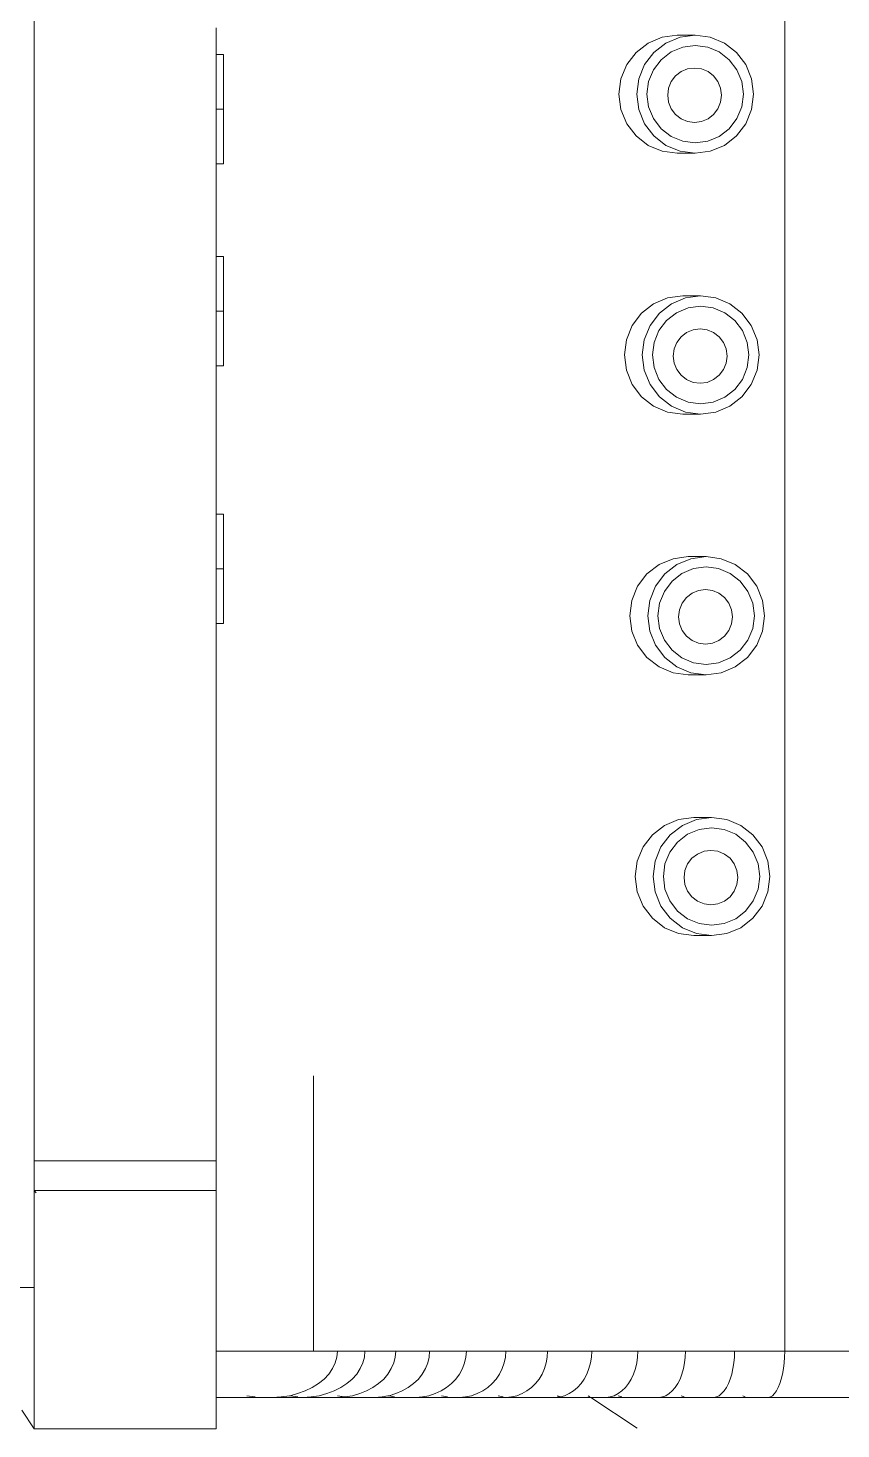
# Model space of a CAD drawing. Header units: millimetres. Extents: x 1448174 to 1599581, y -224422 to -106989.
# Drawn here: x 1467055.6 to 1467173.2, y -127397.4 to -127194.9 of the extents above; entities that cross this region are included whole.
import ezdxf

# ---------------------------------------------------------------- set-up
doc = ezdxf.new("R2010")
doc.units = ezdxf.units.MM
doc.header["$LTSCALE"] = 600
doc.header["$MEASUREMENT"] = 0
doc.layers.add('furniture', color=30, linetype='Continuous', lineweight=9)

msp = doc.modelspace()

# ---------------------------------------------------------------- linework, layer by layer
at = {"layer": 'furniture'}
for p, q in [((1467165.0903, -127386.1827), (1467165.0903, -126941.1498)), ((1467056.5192, -126954.69), (1467056.5192, -127358.6825)), ((1467082.8587, -127198.7345), (1467082.8587, -127194.8876)), ((1467145.3282, -127197.0784), (1467143.5781, -127198.4358)), ((1467147.3661, -127196.2251), (1467145.3282, -127197.0784)), ((1467147.9168, -127197.0784), (1467146.1668, -127198.4358)), ((1467149.5532, -127195.9341), (1467147.3661, -127196.2251)), ((1467149.9548, -127196.2251), (1467147.9168, -127197.0784)), ((1467150.3361, -127197.6637), (1467148.6535, -127198.3683)), ((1467149.5532, -127195.9341), (1467152.1418, -127195.9341)), ((1467152.1418, -127195.9341), (1467149.9548, -127196.2251)), ((1467152.1418, -127197.4234), (1467150.3361, -127197.6637)), ((1467154.3288, -127196.2251), (1467152.1418, -127195.9341)), ((1467153.9475, -127197.6637), (1467152.1418, -127197.4234)), ((1467155.6301, -127198.3683), (1467153.9475, -127197.6637)), ((1467156.3668, -127197.0784), (1467154.3288, -127196.2251)), ((1467158.1168, -127198.4358), (1467156.3668, -127197.0784)), ((1467082.8587, -127198.7345), (1467083.9123, -127198.7345)), ((1467082.8587, -127198.7345), (1467082.8587, -127206.6363)), ((1467083.9123, -127198.7345), (1467083.9123, -127206.6363)), ((1467143.5781, -127198.4358), (1467142.2353, -127200.2049)), ((1467146.1668, -127198.4358), (1467144.8239, -127200.2049)), ((1467147.2086, -127199.489), (1467146.0999, -127200.9496)), ((1467148.6535, -127198.3683), (1467147.2086, -127199.489)), ((1467157.075, -127199.489), (1467155.6301, -127198.3683)), ((1467158.1837, -127200.9496), (1467157.075, -127199.489)), ((1467159.4597, -127200.2049), (1467158.1168, -127198.4358)), ((1467142.2353, -127200.2049), (1467141.3911, -127202.2649)), ((1467144.8239, -127200.2049), (1467143.9798, -127202.2649)), ((1467146.0999, -127200.9496), (1467145.403, -127202.6504)), ((1467150.1094, -127201.2202), (1467149.3026, -127201.846)), ((1467151.0489, -127200.8268), (1467150.1094, -127201.2202)), ((1467152.0572, -127200.6926), (1467151.0489, -127200.8268)), ((1467153.0655, -127200.8268), (1467152.0572, -127200.6926)), ((1467154.005, -127201.2202), (1467153.0655, -127200.8268)), ((1467154.8118, -127201.846), (1467154.005, -127201.2202)), ((1467158.8807, -127202.6504), (1467158.1837, -127200.9496)), ((1467160.3039, -127202.2649), (1467159.4597, -127200.2049)), ((1467141.3911, -127202.2649), (1467141.1032, -127204.4757)), ((1467143.9798, -127202.2649), (1467143.6918, -127204.4757)), ((1467145.403, -127202.6504), (1467145.1652, -127204.4757)), ((1467148.2943, -127203.6113), (1467148.1616, -127204.6305)), ((1467148.6835, -127202.6616), (1467148.2943, -127203.6113)), ((1467149.3026, -127201.846), (1467148.6835, -127202.6616)), ((1467155.4309, -127202.6616), (1467154.8118, -127201.846)), ((1467155.8201, -127203.6113), (1467155.4309, -127202.6616)), ((1467155.9528, -127204.6305), (1467155.8201, -127203.6113)), ((1467159.1184, -127204.4757), (1467158.8807, -127202.6504)), ((1467160.5918, -127204.4757), (1467160.3039, -127202.2649)), ((1467141.1032, -127204.4757), (1467141.3911, -127206.6864)), ((1467143.6918, -127204.4757), (1467143.9798, -127206.6864)), ((1467145.1652, -127204.4757), (1467145.403, -127206.3009)), ((1467148.1616, -127204.6305), (1467148.2943, -127205.6497)), ((1467148.2943, -127205.6497), (1467148.6835, -127206.5994)), ((1467155.4309, -127206.5994), (1467155.8201, -127205.6497)), ((1467155.8201, -127205.6497), (1467155.9528, -127204.6305)), ((1467158.8807, -127206.3009), (1467159.1184, -127204.4757)), ((1467160.3039, -127206.6864), (1467160.5918, -127204.4757)), ((1467082.8587, -127206.6363), (1467083.9123, -127206.6363)), ((1467082.8587, -127206.6363), (1467082.8587, -127214.5382)), ((1467083.9123, -127206.6363), (1467083.9123, -127214.5382)), ((1467141.3911, -127206.6864), (1467142.2353, -127208.7465)), ((1467143.9798, -127206.6864), (1467144.8239, -127208.7465)), ((1467145.403, -127206.3009), (1467146.0999, -127208.0018)), ((1467148.6835, -127206.5994), (1467149.3026, -127207.415)), ((1467149.3026, -127207.415), (1467150.1094, -127208.0408)), ((1467154.005, -127208.0408), (1467154.8118, -127207.415)), ((1467154.8118, -127207.415), (1467155.4309, -127206.5994)), ((1467158.1837, -127208.0018), (1467158.8807, -127206.3009)), ((1467159.4597, -127208.7465), (1467160.3039, -127206.6864)), ((1467142.2353, -127208.7465), (1467143.5781, -127210.5155)), ((1467144.8239, -127208.7465), (1467146.1668, -127210.5155)), ((1467146.0999, -127208.0018), (1467147.2086, -127209.4623)), ((1467147.2086, -127209.4623), (1467148.6535, -127210.5831)), ((1467150.1094, -127208.0408), (1467151.0489, -127208.4342)), ((1467151.0489, -127208.4342), (1467152.0572, -127208.5684)), ((1467152.0572, -127208.5684), (1467153.0655, -127208.4342)), ((1467153.0655, -127208.4342), (1467154.005, -127208.0408)), ((1467155.6301, -127210.5831), (1467157.075, -127209.4623)), ((1467157.075, -127209.4623), (1467158.1837, -127208.0018)), ((1467158.1168, -127210.5155), (1467159.4597, -127208.7465)), ((1467143.5781, -127210.5155), (1467145.3282, -127211.8729)), ((1467145.3282, -127211.8729), (1467147.3661, -127212.7262)), ((1467146.1668, -127210.5155), (1467147.9168, -127211.8729)), ((1467147.9168, -127211.8729), (1467149.9548, -127212.7262)), ((1467148.6535, -127210.5831), (1467150.3361, -127211.2876)), ((1467150.3361, -127211.2876), (1467152.1418, -127211.5279)), ((1467152.1418, -127211.5279), (1467153.9475, -127211.2876)), ((1467153.9475, -127211.2876), (1467155.6301, -127210.5831)), ((1467154.3288, -127212.7262), (1467156.3668, -127211.8729)), ((1467156.3668, -127211.8729), (1467158.1168, -127210.5155)), ((1467147.3661, -127212.7262), (1467149.5532, -127213.0173)), ((1467149.5532, -127213.0173), (1467152.1418, -127213.0173)), ((1467149.9548, -127212.7262), (1467152.1418, -127213.0173)), ((1467152.1418, -127213.0173), (1467154.3288, -127212.7262)), ((1467082.8587, -127214.5382), (1467083.9123, -127214.5382)), ((1467082.8587, -127227.9555), (1467082.8587, -127214.5382)), ((1467082.8587, -127227.9555), (1467083.9123, -127227.9555)), ((1467082.8587, -127227.9555), (1467082.8587, -127235.8574)), ((1467083.9123, -127235.8574), (1467083.9123, -127227.9555)), ((1467148.155, -127233.9251), (1467146.1171, -127234.7784)), ((1467150.3421, -127233.6341), (1467148.155, -127233.9251)), ((1467150.7437, -127233.9251), (1467148.7057, -127234.7784)), ((1467150.3421, -127233.6341), (1467152.9307, -127233.6341)), ((1467152.9307, -127233.6341), (1467150.7437, -127233.9251)), ((1467155.1177, -127233.9251), (1467152.9307, -127233.6341)), ((1467157.1557, -127234.7784), (1467155.1177, -127233.9251)), ((1467082.8587, -127235.8574), (1467083.9123, -127235.8574)), ((1467082.8587, -127243.7593), (1467082.8587, -127235.8574)), ((1467083.9123, -127243.7593), (1467083.9123, -127235.8574)), ((1467144.367, -127236.1358), (1467143.0242, -127237.9049)), ((1467146.1171, -127234.7784), (1467144.367, -127236.1358)), ((1467146.9557, -127236.1358), (1467145.6128, -127237.9049)), ((1467148.7057, -127234.7784), (1467146.9557, -127236.1358)), ((1467149.4424, -127236.0683), (1467147.9975, -127237.189)), ((1467151.125, -127235.3637), (1467149.4424, -127236.0683)), ((1467152.9307, -127235.1234), (1467151.125, -127235.3637)), ((1467154.7364, -127235.3637), (1467152.9307, -127235.1234)), ((1467156.419, -127236.0683), (1467154.7364, -127235.3637)), ((1467157.8639, -127237.189), (1467156.419, -127236.0683)), ((1467158.9058, -127236.1358), (1467157.1557, -127234.7784)), ((1467160.2486, -127237.9049), (1467158.9058, -127236.1358)), ((1467143.0242, -127237.9049), (1467142.18, -127239.9649)), ((1467145.6128, -127237.9049), (1467144.7687, -127239.9649)), ((1467147.9975, -127237.189), (1467146.8888, -127238.6495)), ((1467158.9726, -127238.6495), (1467157.8639, -127237.189)), ((1467161.0928, -127239.9649), (1467160.2486, -127237.9049)), ((1467142.18, -127239.9649), (1467141.8921, -127242.1757)), ((1467144.7687, -127239.9649), (1467144.4807, -127242.1757)), ((1467146.8888, -127238.6495), (1467146.1919, -127240.3504)), ((1467150.0915, -127239.546), (1467149.4724, -127240.3616)), ((1467150.8983, -127238.9202), (1467150.0915, -127239.546)), ((1467151.8378, -127238.5268), (1467150.8983, -127238.9202)), ((1467152.8461, -127238.3926), (1467151.8378, -127238.5268)), ((1467153.8544, -127238.5268), (1467152.8461, -127238.3926)), ((1467154.7939, -127238.9202), (1467153.8544, -127238.5268)), ((1467155.6007, -127239.546), (1467154.7939, -127238.9202)), ((1467156.2198, -127240.3616), (1467155.6007, -127239.546)), ((1467159.6696, -127240.3504), (1467158.9726, -127238.6495)), ((1467161.3807, -127242.1757), (1467161.0928, -127239.9649)), ((1467141.8921, -127242.1757), (1467142.18, -127244.3864)), ((1467144.4807, -127242.1757), (1467144.7687, -127244.3864)), ((1467146.1919, -127240.3504), (1467145.9541, -127242.1757)), ((1467145.9541, -127242.1757), (1467146.1919, -127244.0009)), ((1467149.0832, -127241.3113), (1467148.9505, -127242.3305)), ((1467149.4724, -127240.3616), (1467149.0832, -127241.3113)), ((1467156.609, -127241.3113), (1467156.2198, -127240.3616)), ((1467156.7417, -127242.3305), (1467156.609, -127241.3113)), ((1467159.9073, -127242.1757), (1467159.6696, -127240.3504)), ((1467159.6696, -127244.0009), (1467159.9073, -127242.1757)), ((1467161.0928, -127244.3864), (1467161.3807, -127242.1757)), ((1467082.8587, -127243.7593), (1467083.9123, -127243.7593)), ((1467082.8587, -127265.1727), (1467082.8587, -127243.7593)), ((1467146.1919, -127244.0009), (1467146.8888, -127245.7018)), ((1467148.9505, -127242.3305), (1467149.0832, -127243.3497)), ((1467149.0832, -127243.3497), (1467149.4724, -127244.2994)), ((1467149.4724, -127244.2994), (1467150.0915, -127245.115)), ((1467155.6007, -127245.115), (1467156.2198, -127244.2994)), ((1467156.2198, -127244.2994), (1467156.609, -127243.3497)), ((1467156.609, -127243.3497), (1467156.7417, -127242.3305)), ((1467158.9726, -127245.7018), (1467159.6696, -127244.0009)), ((1467142.18, -127244.3864), (1467143.0242, -127246.4465)), ((1467144.7687, -127244.3864), (1467145.6128, -127246.4465)), ((1467146.8888, -127245.7018), (1467147.9975, -127247.1623)), ((1467150.0915, -127245.115), (1467150.8983, -127245.7408)), ((1467150.8983, -127245.7408), (1467151.8378, -127246.1342)), ((1467151.8378, -127246.1342), (1467152.8461, -127246.2684)), ((1467152.8461, -127246.2684), (1467153.8544, -127246.1342)), ((1467153.8544, -127246.1342), (1467154.7939, -127245.7408)), ((1467154.7939, -127245.7408), (1467155.6007, -127245.115)), ((1467157.8639, -127247.1623), (1467158.9726, -127245.7018)), ((1467160.2486, -127246.4465), (1467161.0928, -127244.3864)), ((1467143.0242, -127246.4465), (1467144.367, -127248.2155)), ((1467144.367, -127248.2155), (1467146.1171, -127249.5729)), ((1467145.6128, -127246.4465), (1467146.9557, -127248.2155)), ((1467146.9557, -127248.2155), (1467148.7057, -127249.5729)), ((1467147.9975, -127247.1623), (1467149.4424, -127248.2831)), ((1467149.4424, -127248.2831), (1467151.125, -127248.9876)), ((1467154.7364, -127248.9876), (1467156.419, -127248.2831)), ((1467156.419, -127248.2831), (1467157.8639, -127247.1623)), ((1467157.1557, -127249.5729), (1467158.9058, -127248.2155)), ((1467158.9058, -127248.2155), (1467160.2486, -127246.4465)), ((1467146.1171, -127249.5729), (1467148.155, -127250.4262)), ((1467148.7057, -127249.5729), (1467150.7437, -127250.4262)), ((1467151.125, -127248.9876), (1467152.9307, -127249.2279)), ((1467152.9307, -127249.2279), (1467154.7364, -127248.9876)), ((1467155.1177, -127250.4262), (1467157.1557, -127249.5729)), ((1467148.155, -127250.4262), (1467150.3421, -127250.7173)), ((1467150.3421, -127250.7173), (1467152.9307, -127250.7173)), ((1467150.7437, -127250.4262), (1467152.9307, -127250.7173)), ((1467152.9307, -127250.7173), (1467155.1177, -127250.4262)), ((1467082.8587, -127265.1727), (1467083.9123, -127265.1727)), ((1467082.8587, -127265.1727), (1467082.8587, -127273.0745)), ((1467083.9123, -127273.0745), (1467083.9123, -127265.1727)), ((1467146.906, -127272.4784), (1467145.1559, -127273.8358)), ((1467148.944, -127271.6251), (1467146.906, -127272.4784)), ((1467149.4946, -127272.4784), (1467147.7446, -127273.8358)), ((1467151.131, -127271.334), (1467148.944, -127271.6251)), ((1467151.5326, -127271.6251), (1467149.4946, -127272.4784)), ((1467151.131, -127271.334), (1467153.7196, -127271.334)), ((1467153.7196, -127271.334), (1467151.5326, -127271.6251)), ((1467155.9066, -127271.6251), (1467153.7196, -127271.334)), ((1467157.9446, -127272.4784), (1467155.9066, -127271.6251)), ((1467159.6947, -127273.8358), (1467157.9446, -127272.4784)), ((1467082.8587, -127273.0745), (1467083.9123, -127273.0745)), ((1467082.8587, -127280.9764), (1467082.8587, -127273.0745)), ((1467083.9123, -127280.9764), (1467083.9123, -127273.0745)), ((1467145.1559, -127273.8358), (1467143.8131, -127275.6049)), ((1467147.7446, -127273.8358), (1467146.4017, -127275.6049)), ((1467150.2313, -127273.7683), (1467148.7864, -127274.889)), ((1467151.914, -127273.0637), (1467150.2313, -127273.7683)), ((1467153.7196, -127272.8234), (1467151.914, -127273.0637)), ((1467155.5253, -127273.0637), (1467153.7196, -127272.8234)), ((1467157.2079, -127273.7683), (1467155.5253, -127273.0637)), ((1467158.6528, -127274.889), (1467157.2079, -127273.7683)), ((1467161.0375, -127275.6049), (1467159.6947, -127273.8358)), ((1467143.8131, -127275.6049), (1467142.9689, -127277.6649)), ((1467146.4017, -127275.6049), (1467145.5576, -127277.6649)), ((1467147.6777, -127276.3495), (1467146.9808, -127278.0504)), ((1467148.7864, -127274.889), (1467147.6777, -127276.3495)), ((1467151.6872, -127276.6202), (1467150.8804, -127277.246)), ((1467152.6268, -127276.2268), (1467151.6872, -127276.6202)), ((1467153.635, -127276.0926), (1467152.6268, -127276.2268)), ((1467154.6433, -127276.2268), (1467153.635, -127276.0926)), ((1467155.5828, -127276.6202), (1467154.6433, -127276.2268)), ((1467156.3896, -127277.246), (1467155.5828, -127276.6202)), ((1467159.7615, -127276.3495), (1467158.6528, -127274.889)), ((1467160.4585, -127278.0504), (1467159.7615, -127276.3495)), ((1467161.8817, -127277.6649), (1467161.0375, -127275.6049)), ((1467142.9689, -127277.6649), (1467142.681, -127279.8757)), ((1467145.5576, -127277.6649), (1467145.2696, -127279.8757)), ((1467146.9808, -127278.0504), (1467146.7431, -127279.8757)), ((1467150.2613, -127278.0616), (1467149.8721, -127279.0113)), ((1467150.8804, -127277.246), (1467150.2613, -127278.0616)), ((1467157.0087, -127278.0616), (1467156.3896, -127277.246)), ((1467157.3979, -127279.0113), (1467157.0087, -127278.0616)), ((1467160.6962, -127279.8757), (1467160.4585, -127278.0504)), ((1467162.1696, -127279.8757), (1467161.8817, -127277.6649)), ((1467142.681, -127279.8757), (1467142.9689, -127282.0864)), ((1467145.2696, -127279.8757), (1467145.5576, -127282.0864)), ((1467146.7431, -127279.8757), (1467146.9808, -127281.7009)), ((1467149.8721, -127279.0113), (1467149.7394, -127280.0305)), ((1467149.7394, -127280.0305), (1467149.8721, -127281.0497)), ((1467157.5306, -127280.0305), (1467157.3979, -127279.0113)), ((1467157.3979, -127281.0497), (1467157.5306, -127280.0305)), ((1467160.4585, -127281.7009), (1467160.6962, -127279.8757)), ((1467161.8817, -127282.0864), (1467162.1696, -127279.8757)), ((1467082.8587, -127280.9764), (1467083.9123, -127280.9764)), ((1467082.8587, -127346.3894), (1467082.8587, -127280.9764)), ((1467142.9689, -127282.0864), (1467143.8131, -127284.1465)), ((1467145.5576, -127282.0864), (1467146.4017, -127284.1465)), ((1467146.9808, -127281.7009), (1467147.6777, -127283.4018)), ((1467149.8721, -127281.0497), (1467150.2613, -127281.9994)), ((1467150.2613, -127281.9994), (1467150.8804, -127282.815)), ((1467156.3896, -127282.815), (1467157.0087, -127281.9994)), ((1467157.0087, -127281.9994), (1467157.3979, -127281.0497)), ((1467159.7615, -127283.4018), (1467160.4585, -127281.7009)), ((1467161.0375, -127284.1465), (1467161.8817, -127282.0864)), ((1467143.8131, -127284.1465), (1467145.1559, -127285.9155)), ((1467146.4017, -127284.1465), (1467147.7446, -127285.9155)), ((1467147.6777, -127283.4018), (1467148.7864, -127284.8623)), ((1467150.8804, -127282.815), (1467151.6872, -127283.4408)), ((1467151.6872, -127283.4408), (1467152.6268, -127283.8342)), ((1467152.6268, -127283.8342), (1467153.635, -127283.9684)), ((1467153.635, -127283.9684), (1467154.6433, -127283.8342)), ((1467154.6433, -127283.8342), (1467155.5828, -127283.4408)), ((1467155.5828, -127283.4408), (1467156.3896, -127282.815)), ((1467158.6528, -127284.8623), (1467159.7615, -127283.4018)), ((1467159.6947, -127285.9155), (1467161.0375, -127284.1465)), ((1467145.1559, -127285.9155), (1467146.906, -127287.2729)), ((1467147.7446, -127285.9155), (1467149.4946, -127287.2729)), ((1467148.7864, -127284.8623), (1467150.2313, -127285.9831)), ((1467150.2313, -127285.9831), (1467151.914, -127286.6876)), ((1467151.914, -127286.6876), (1467153.7196, -127286.9279)), ((1467153.7196, -127286.9279), (1467155.5253, -127286.6876)), ((1467155.5253, -127286.6876), (1467157.2079, -127285.9831)), ((1467157.2079, -127285.9831), (1467158.6528, -127284.8623)), ((1467157.9446, -127287.2729), (1467159.6947, -127285.9155)), ((1467146.906, -127287.2729), (1467148.944, -127288.1262)), ((1467148.944, -127288.1262), (1467151.131, -127288.4173)), ((1467149.4946, -127287.2729), (1467151.5326, -127288.1262)), ((1467151.131, -127288.4173), (1467153.7196, -127288.4173)), ((1467151.5326, -127288.1262), (1467153.7196, -127288.4173)), ((1467153.7196, -127288.4173), (1467155.9066, -127288.1262)), ((1467155.9066, -127288.1262), (1467157.9446, -127287.2729)), ((1467151.9199, -127309.034), (1467149.7329, -127309.3251)), ((1467151.9199, -127309.034), (1467154.5085, -127309.034)), ((1467154.5085, -127309.034), (1467152.3215, -127309.3251)), ((1467156.6956, -127309.3251), (1467154.5085, -127309.034)), ((1467147.6949, -127310.1784), (1467145.9448, -127311.5358)), ((1467149.7329, -127309.3251), (1467147.6949, -127310.1784)), ((1467150.2835, -127310.1784), (1467148.5335, -127311.5358)), ((1467152.3215, -127309.3251), (1467150.2835, -127310.1784)), ((1467152.7029, -127310.7637), (1467151.0202, -127311.4682)), ((1467154.5085, -127310.5234), (1467152.7029, -127310.7637)), ((1467156.3142, -127310.7637), (1467154.5085, -127310.5234)), ((1467157.9968, -127311.4682), (1467156.3142, -127310.7637)), ((1467158.7335, -127310.1784), (1467156.6956, -127309.3251)), ((1467160.4836, -127311.5358), (1467158.7335, -127310.1784)), ((1467145.9448, -127311.5358), (1467144.602, -127313.3049)), ((1467148.5335, -127311.5358), (1467147.1906, -127313.3049)), ((1467149.5754, -127312.589), (1467148.4666, -127314.0495)), ((1467151.0202, -127311.4682), (1467149.5754, -127312.589)), ((1467159.4417, -127312.589), (1467157.9968, -127311.4682)), ((1467160.5504, -127314.0495), (1467159.4417, -127312.589)), ((1467161.8264, -127313.3049), (1467160.4836, -127311.5358)), ((1467144.602, -127313.3049), (1467143.7578, -127315.3649)), ((1467147.1906, -127313.3049), (1467146.3465, -127315.3649)), ((1467148.4666, -127314.0495), (1467147.7697, -127315.7504)), ((1467151.6693, -127314.946), (1467151.0502, -127315.7616)), ((1467152.4761, -127314.3202), (1467151.6693, -127314.946)), ((1467153.4157, -127313.9268), (1467152.4761, -127314.3202)), ((1467154.4239, -127313.7926), (1467153.4157, -127313.9268)), ((1467155.4322, -127313.9268), (1467154.4239, -127313.7926)), ((1467156.3717, -127314.3202), (1467155.4322, -127313.9268)), ((1467157.1785, -127314.946), (1467156.3717, -127314.3202)), ((1467157.7976, -127315.7616), (1467157.1785, -127314.946)), ((1467161.2474, -127315.7504), (1467160.5504, -127314.0495)), ((1467162.6706, -127315.3649), (1467161.8264, -127313.3049)), ((1467143.7578, -127315.3649), (1467143.4699, -127317.5757)), ((1467146.3465, -127315.3649), (1467146.0586, -127317.5757)), ((1467147.7697, -127315.7504), (1467147.532, -127317.5757)), ((1467150.661, -127316.7113), (1467150.5283, -127317.7305)), ((1467151.0502, -127315.7616), (1467150.661, -127316.7113)), ((1467158.1868, -127316.7113), (1467157.7976, -127315.7616)), ((1467158.3195, -127317.7305), (1467158.1868, -127316.7113)), ((1467161.4851, -127317.5757), (1467161.2474, -127315.7504)), ((1467162.9585, -127317.5757), (1467162.6706, -127315.3649)), ((1467143.4699, -127317.5757), (1467143.7578, -127319.7864)), ((1467146.0586, -127317.5757), (1467146.3465, -127319.7864)), ((1467147.532, -127317.5757), (1467147.7697, -127319.4009)), ((1467150.5283, -127317.7305), (1467150.661, -127318.7497)), ((1467150.661, -127318.7497), (1467151.0502, -127319.6994)), ((1467157.7976, -127319.6994), (1467158.1868, -127318.7497)), ((1467158.1868, -127318.7497), (1467158.3195, -127317.7305)), ((1467161.2474, -127319.4009), (1467161.4851, -127317.5757)), ((1467162.6706, -127319.7864), (1467162.9585, -127317.5757)), ((1467143.7578, -127319.7864), (1467144.602, -127321.8465)), ((1467146.3465, -127319.7864), (1467147.1906, -127321.8465)), ((1467147.7697, -127319.4009), (1467148.4666, -127321.1018)), ((1467148.4666, -127321.1018), (1467149.5754, -127322.5623)), ((1467151.0502, -127319.6994), (1467151.6693, -127320.515)), ((1467151.6693, -127320.515), (1467152.4761, -127321.1408)), ((1467152.4761, -127321.1408), (1467153.4157, -127321.5342)), ((1467155.4322, -127321.5342), (1467156.3717, -127321.1408)), ((1467156.3717, -127321.1408), (1467157.1785, -127320.515)), ((1467157.1785, -127320.515), (1467157.7976, -127319.6994)), ((1467159.4417, -127322.5623), (1467160.5504, -127321.1018)), ((1467160.5504, -127321.1018), (1467161.2474, -127319.4009)), ((1467161.8264, -127321.8465), (1467162.6706, -127319.7864)), ((1467144.602, -127321.8465), (1467145.9448, -127323.6155)), ((1467147.1906, -127321.8465), (1467148.5335, -127323.6155)), ((1467149.5754, -127322.5623), (1467151.0202, -127323.6831)), ((1467153.4157, -127321.5342), (1467154.4239, -127321.6684)), ((1467154.4239, -127321.6684), (1467155.4322, -127321.5342)), ((1467157.9968, -127323.6831), (1467159.4417, -127322.5623)), ((1467160.4836, -127323.6155), (1467161.8264, -127321.8465)), ((1467145.9448, -127323.6155), (1467147.6949, -127324.9729)), ((1467147.6949, -127324.9729), (1467149.7329, -127325.8262)), ((1467148.5335, -127323.6155), (1467150.2835, -127324.9729)), ((1467150.2835, -127324.9729), (1467152.3215, -127325.8262)), ((1467151.0202, -127323.6831), (1467152.7029, -127324.3876)), ((1467152.7029, -127324.3876), (1467154.5085, -127324.6279)), ((1467154.5085, -127324.6279), (1467156.3142, -127324.3876)), ((1467156.3142, -127324.3876), (1467157.9968, -127323.6831)), ((1467156.6956, -127325.8262), (1467158.7335, -127324.9729)), ((1467158.7335, -127324.9729), (1467160.4836, -127323.6155)), ((1467149.7329, -127325.8262), (1467151.9199, -127326.1173)), ((1467151.9199, -127326.1173), (1467154.5085, -127326.1173)), ((1467152.3215, -127325.8262), (1467154.5085, -127326.1173)), ((1467154.5085, -127326.1173), (1467156.6956, -127325.8262)), ((1467082.8587, -127346.3894), (1467082.8587, -127358.6825)), ((1467096.8994, -127386.1827), (1467096.8994, -127346.3997)), ((1467082.8587, -127358.6825), (1467056.5192, -127358.6825)), ((1467056.5192, -127358.6825), (1467056.5192, -127376.9806)), ((1467082.8587, -127386.1827), (1467082.8587, -127358.6825)), ((1467082.8587, -127362.9583), (1467056.5192, -127362.9583)), ((1467056.5192, -127362.9583), (1467056.7786, -127363.2979)), ((1467028.1221, -127376.9806), (1467056.5192, -127376.9806)), ((1467056.5192, -127376.9806), (1467056.5192, -127397.4424)), ((1467082.8587, -127392.8812), (1467082.8587, -127386.1827)), ((1467082.8587, -127386.1827), (1467096.8994, -127386.1827)), ((1467096.8994, -127386.1827), (1467100.384, -127386.1827)), ((1467099.6722, -127388.7181), (1467100.0654, -127387.8969)), ((1467100.0654, -127387.8969), (1467100.304, -127387.047)), ((1467100.304, -127387.047), (1467100.384, -127386.1827)), ((1467100.384, -127386.1827), (1467104.3645, -127386.1827)), ((1467103.6861, -127388.7181), (1467104.0609, -127387.8969)), ((1467104.0609, -127387.8969), (1467104.2883, -127387.047)), ((1467104.2883, -127387.047), (1467104.3645, -127386.1827)), ((1467104.3645, -127386.1827), (1467108.8177, -127386.1827)), ((1467108.1767, -127388.7181), (1467108.5308, -127387.8969)), ((1467108.5308, -127387.8969), (1467108.7457, -127387.047)), ((1467108.7457, -127387.047), (1467108.8177, -127386.1827)), ((1467108.8177, -127386.1827), (1467113.7175, -127386.1827)), ((1467113.1177, -127388.7181), (1467113.4491, -127387.8969)), ((1467113.4491, -127387.8969), (1467113.6501, -127387.047)), ((1467113.6501, -127387.047), (1467113.7175, -127386.1827)), ((1467113.7175, -127386.1827), (1467119.0353, -127386.1827)), ((1467118.4801, -127388.7181), (1467118.7869, -127387.8969)), ((1467118.7869, -127387.8969), (1467118.973, -127387.047)), ((1467118.973, -127387.047), (1467119.0353, -127386.1827)), ((1467119.0353, -127386.1827), (1467124.74, -127386.1827)), ((1467124.2327, -127388.7181), (1467124.5129, -127387.8969)), ((1467124.5129, -127387.8969), (1467124.683, -127387.047)), ((1467124.683, -127387.047), (1467124.74, -127386.1827)), ((1467124.74, -127386.1827), (1467130.7981, -127386.1827)), ((1467130.3417, -127388.7181), (1467130.5939, -127387.8969)), ((1467130.5939, -127387.8969), (1467130.7469, -127387.047)), ((1467130.7469, -127387.047), (1467130.7981, -127386.1827)), ((1467130.7981, -127386.1827), (1467137.1743, -127386.1827)), ((1467136.7714, -127388.7181), (1467136.994, -127387.8969)), ((1467136.994, -127387.8969), (1467137.1291, -127387.047)), ((1467137.1291, -127387.047), (1467137.1743, -127386.1827)), ((1467137.1743, -127386.1827), (1467143.8313, -127386.1827)), ((1467143.4842, -127388.7181), (1467143.6759, -127387.8969)), ((1467143.6759, -127387.8969), (1467143.7923, -127387.047)), ((1467143.7923, -127387.047), (1467143.8313, -127386.1827)), ((1467143.8313, -127386.1827), (1467150.73, -127386.1827)), ((1467150.4409, -127388.7181), (1467150.6006, -127387.8969)), ((1467150.6006, -127387.8969), (1467150.6975, -127387.047)), ((1467150.6975, -127387.047), (1467150.73, -127386.1827)), ((1467150.73, -127386.1827), (1467157.8302, -127386.1827)), ((1467157.6007, -127388.7181), (1467157.7275, -127387.8969)), ((1467157.7275, -127387.8969), (1467157.8044, -127387.047)), ((1467157.8044, -127387.047), (1467157.8302, -127386.1827)), ((1467157.8302, -127386.1827), (1467165.0903, -127386.1827)), ((1467164.9102, -127388.7181), (1467165.0097, -127387.8969)), ((1467165.0097, -127387.8969), (1467165.07, -127387.047)), ((1467165.07, -127387.047), (1467165.0903, -127386.1827)), ((1467165.0903, -127386.1827), (1467324.0553, -127386.1827)), ((1467098.4506, -127390.2204), (1467099.1309, -127389.4969)), ((1467099.1309, -127389.4969), (1467099.6722, -127388.7181)), ((1467102.5219, -127390.2204), (1467103.1703, -127389.4969)), ((1467103.1703, -127389.4969), (1467103.6861, -127388.7181)), ((1467107.0767, -127390.2204), (1467107.6893, -127389.4969)), ((1467107.6893, -127389.4969), (1467108.1767, -127388.7181)), ((1467112.0883, -127390.2204), (1467112.6616, -127389.4969)), ((1467112.6616, -127389.4969), (1467113.1177, -127388.7181)), ((1467117.5273, -127390.2204), (1467118.0579, -127389.4969)), ((1467118.0579, -127389.4969), (1467118.4801, -127388.7181)), ((1467123.3621, -127390.2204), (1467123.8469, -127389.4969)), ((1467123.8469, -127389.4969), (1467124.2327, -127388.7181)), ((1467129.5584, -127390.2204), (1467129.9946, -127389.4969)), ((1467129.9946, -127389.4969), (1467130.3417, -127388.7181)), ((1467136.0799, -127390.2204), (1467136.465, -127389.4969)), ((1467136.465, -127389.4969), (1467136.7714, -127388.7181)), ((1467142.8887, -127390.2204), (1467143.2203, -127389.4969)), ((1467143.2203, -127389.4969), (1467143.4842, -127388.7181)), ((1467149.9447, -127390.2204), (1467150.221, -127389.4969)), ((1467150.221, -127389.4969), (1467150.4409, -127388.7181)), ((1467157.2068, -127390.2204), (1467157.4262, -127389.4969)), ((1467157.4262, -127389.4969), (1467157.6007, -127388.7181)), ((1467164.6011, -127390.2204), (1467164.7732, -127389.4969)), ((1467164.7732, -127389.4969), (1467164.9102, -127388.7181)), ((1467094.5974, -127392.3364), (1467095.6999, -127391.9433)), ((1467095.6999, -127391.9433), (1467096.7206, -127391.4538)), ((1467096.7206, -127391.4538), (1467097.6427, -127390.8763)), ((1467097.6427, -127390.8763), (1467098.4506, -127390.2204)), ((1467098.8496, -127392.3364), (1467099.9003, -127391.9433)), ((1467099.9003, -127391.9433), (1467100.8732, -127391.4538)), ((1467100.8732, -127391.4538), (1467101.7519, -127390.8763)), ((1467101.7519, -127390.8763), (1467102.5219, -127390.2204)), ((1467103.6068, -127392.3364), (1467104.5996, -127391.9433)), ((1467104.5996, -127391.9433), (1467105.5188, -127391.4538)), ((1467105.5188, -127391.4538), (1467106.3491, -127390.8763)), ((1467106.3491, -127390.8763), (1467107.0767, -127390.2204)), ((1467108.841, -127392.3364), (1467109.7701, -127391.9433)), ((1467109.7701, -127391.9433), (1467110.6303, -127391.4538)), ((1467110.6303, -127391.4538), (1467111.4074, -127390.8763)), ((1467111.4074, -127390.8763), (1467112.0883, -127390.2204)), ((1467114.5218, -127392.3364), (1467115.3817, -127391.9433)), ((1467115.3817, -127391.9433), (1467116.1779, -127391.4538)), ((1467116.1779, -127391.4538), (1467116.8971, -127390.8763)), ((1467116.8971, -127390.8763), (1467117.5273, -127390.2204)), ((1467120.6158, -127392.3364), (1467121.4015, -127391.9433)), ((1467121.4015, -127391.9433), (1467122.1291, -127391.4538)), ((1467122.1291, -127391.4538), (1467122.7862, -127390.8763)), ((1467122.7862, -127390.8763), (1467123.3621, -127390.2204)), ((1467127.0874, -127392.3364), (1467127.7944, -127391.9433)), ((1467127.7944, -127391.9433), (1467128.449, -127391.4538)), ((1467128.449, -127391.4538), (1467129.0403, -127390.8763)), ((1467129.0403, -127390.8763), (1467129.5584, -127390.2204)), ((1467133.8988, -127392.3364), (1467134.5228, -127391.9433)), ((1467134.5228, -127391.9433), (1467135.1007, -127391.4538)), ((1467135.1007, -127391.4538), (1467135.6226, -127390.8763)), ((1467135.6226, -127390.8763), (1467136.0799, -127390.2204)), ((1467141.0101, -127392.3364), (1467141.5476, -127391.9433)), ((1467141.5476, -127391.9433), (1467142.0452, -127391.4538)), ((1467142.0452, -127391.4538), (1467142.4948, -127390.8763)), ((1467142.4948, -127390.8763), (1467142.8887, -127390.2204)), ((1467148.3797, -127392.3364), (1467148.8274, -127391.9433)), ((1467148.8274, -127391.9433), (1467149.2421, -127391.4538)), ((1467149.2421, -127391.4538), (1467149.6166, -127390.8763)), ((1467149.6166, -127390.8763), (1467149.9447, -127390.2204)), ((1467155.9644, -127392.3364), (1467156.3199, -127391.9433)), ((1467156.3199, -127391.9433), (1467156.649, -127391.4538)), ((1467156.649, -127391.4538), (1467156.9463, -127390.8763)), ((1467156.9463, -127390.8763), (1467157.2068, -127390.2204)), ((1467163.6261, -127392.3364), (1467163.9051, -127391.9433)), ((1467163.9051, -127391.9433), (1467164.1634, -127391.4538)), ((1467164.1634, -127391.4538), (1467164.3967, -127390.8763)), ((1467164.3967, -127390.8763), (1467164.6011, -127390.2204)), ((1467082.8587, -127397.4424), (1467082.8587, -127392.8812)), ((1467082.8587, -127392.8812), (1467090.9893, -127392.8812)), ((1467087.2754, -127392.6267), (1467088.4643, -127392.8106)), ((1467090.9893, -127392.8812), (1467092.2223, -127392.8093)), ((1467095.4109, -127392.8812), (1467090.9893, -127392.8812)), ((1467092.2223, -127392.8093), (1467093.4317, -127392.6267)), ((1467093.4317, -127392.6267), (1467093.5577, -127392.6267)), ((1467093.5577, -127392.6267), (1467094.5974, -127392.3364)), ((1467093.5577, -127392.6267), (1467094.6629, -127392.8093)), ((1467095.4109, -127392.8812), (1467096.586, -127392.8093)), ((1467100.3576, -127392.8812), (1467095.4109, -127392.8812)), ((1467096.586, -127392.8093), (1467097.7387, -127392.6267)), ((1467097.7387, -127392.6267), (1467098.8496, -127392.3364)), ((1467100.3576, -127392.8812), (1467101.3989, -127392.8093)), ((1467105.8003, -127392.8812), (1467100.3576, -127392.8812)), ((1467100.376, -127392.6267), (1467101.3989, -127392.8093)), ((1467101.3989, -127392.8093), (1467101.4679, -127392.8093)), ((1467101.4679, -127392.8093), (1467102.557, -127392.6267)), ((1467102.557, -127392.6267), (1467103.6068, -127392.3364)), ((1467105.8003, -127392.8812), (1467106.8394, -127392.8093)), ((1467111.7074, -127392.8812), (1467105.8003, -127392.8812)), ((1467106.8394, -127392.8093), (1467107.6903, -127392.6267)), ((1467107.6903, -127392.6267), (1467107.7708, -127392.6425)), ((1467107.7708, -127392.6425), (1467107.8587, -127392.6267)), ((1467107.8587, -127392.6267), (1467108.841, -127392.3364)), ((1467107.8587, -127392.6267), (1467108.6249, -127392.8093)), ((1467111.7074, -127392.8812), (1467112.6692, -127392.8093)), ((1467118.0442, -127392.8812), (1467111.7074, -127392.8812)), ((1467112.6692, -127392.8093), (1467113.6125, -127392.6267)), ((1467113.6125, -127392.6267), (1467114.5218, -127392.3364)), ((1467115.4577, -127392.6267), (1467116.2987, -127392.8093)), ((1467118.0442, -127392.8812), (1467118.923, -127392.8093)), ((1467124.7736, -127392.8812), (1467118.0442, -127392.8812)), ((1467118.923, -127392.8093), (1467119.785, -127392.6267)), ((1467119.785, -127392.6267), (1467120.6158, -127392.3364)), ((1467123.633, -127392.6267), (1467124.3754, -127392.8093)), ((1467124.7736, -127392.8812), (1467125.5643, -127392.8093)), ((1467131.8564, -127392.8812), (1467124.7736, -127392.8812)), ((1467125.5643, -127392.8093), (1467126.3399, -127392.6267)), ((1467126.3399, -127392.6267), (1467127.0874, -127392.3364)), ((1467131.8564, -127392.8812), (1467132.5543, -127392.8093)), ((1467139.251, -127392.8812), (1467131.8564, -127392.8812)), ((1467132.1683, -127392.6267), (1467132.6853, -127392.7744)), ((1467132.5543, -127392.8093), (1467132.6853, -127392.7744)), ((1467132.6853, -127392.7744), (1467133.2389, -127392.6267)), ((1467132.6853, -127392.7744), (1467132.8076, -127392.8093)), ((1467133.2389, -127392.6267), (1467133.8988, -127392.3364)), ((1467136.6455, -127392.6267), (1467136.9206, -127392.8093)), ((1467137.0288, -127392.8812), (1467143.75, -127397.3426)), ((1467139.251, -127392.8812), (1467139.8521, -127392.8093)), ((1467146.9141, -127392.8812), (1467139.251, -127392.8812)), ((1467139.8521, -127392.8093), (1467140.4417, -127392.6267)), ((1467140.4417, -127392.6267), (1467141.0101, -127392.3364)), ((1467141.0135, -127392.6267), (1467141.5462, -127392.8093)), ((1467146.9141, -127392.8812), (1467147.4149, -127392.8093)), ((1467154.8011, -127392.8812), (1467146.9141, -127392.8812)), ((1467147.4149, -127392.8093), (1467147.9062, -127392.6267)), ((1467147.9062, -127392.6267), (1467148.3797, -127392.3364)), ((1467150.1171, -127392.6267), (1467150.5399, -127392.8093)), ((1467154.8011, -127392.8812), (1467155.1986, -127392.8093)), ((1467162.7132, -127392.8812), (1467154.8011, -127392.8812)), ((1467155.1986, -127392.8093), (1467155.5886, -127392.6267)), ((1467155.5886, -127392.6267), (1467155.9644, -127392.3364)), ((1467159.0373, -127392.6267), (1467159.3692, -127392.8093)), ((1467162.7132, -127392.8812), (1467163.0251, -127392.8093)), ((1467190.6562, -127392.8812), (1467162.7132, -127392.8812)), ((1467163.0251, -127392.8093), (1467163.3312, -127392.6267)), ((1467163.3312, -127392.6267), (1467163.6261, -127392.3364)), ((1467054.7215, -127394.7135), (1467056.5192, -127397.4424)), ((1467082.8587, -127397.4424), (1467056.5192, -127397.4424))]:
    msp.add_line(p, q, dxfattribs=at)

doc.saveas('drawing.dxf')
